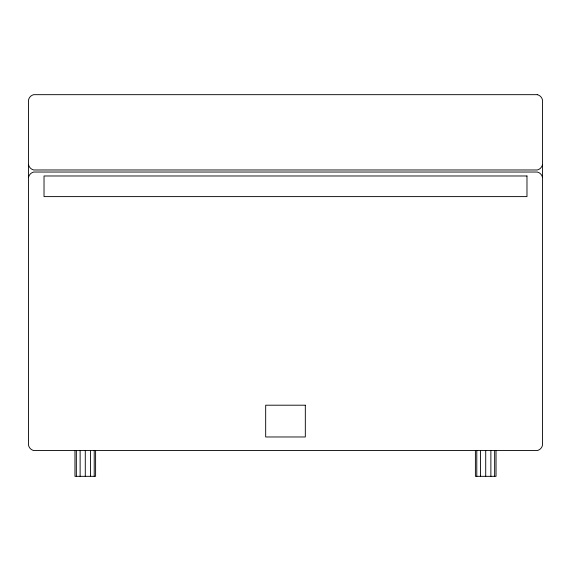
<?xml version="1.0" encoding="UTF-8"?>
<svg xmlns="http://www.w3.org/2000/svg" width="571" height="571" viewBox="0 0 571 571"><rect width="100%" height="100%" fill="white"/><g stroke="black" fill="none" stroke-linecap="round" stroke-linejoin="round"><path stroke-width="0.86" d="M496.035 450.54L496.035 476.328L475.4 476.328L475.4 450.54M494.65 450.54L494.65 476.328M490.874 450.54L490.874 476.328M485.714 450.54L485.714 476.328M480.561 450.54L480.561 476.328M476.785 450.54L476.785 476.328M95.6 450.54L95.6 476.328L74.965 476.328L74.965 450.54M94.215 450.54L94.215 476.328M90.439 450.54L90.439 476.328M85.286 450.54L85.286 476.328M80.126 450.54L80.126 476.328M76.35 450.54L76.35 476.328M28.55 177.188A6.966 6.966 0 0 1 33.71 172.035L537.29 172.035A6.966 6.966 0 0 1 542.45 177.188M28.55 164.812A6.966 6.966 0 0 0 33.71 169.972L537.29 169.972A6.966 6.966 0 0 0 542.45 164.812M537.29 94.672L33.71 94.672A6.966 6.966 0 0 0 28.55 99.825L28.55 445.387A6.966 6.966 0 0 0 33.71 450.54L537.29 450.54A6.966 6.966 0 0 0 542.45 445.387L542.45 99.825A6.966 6.966 0 0 0 537.29 94.672M526.976 175.982L44.024 175.982L44.024 196.61L526.976 196.61L526.976 175.982M305.321 405.203L265.679 405.203L265.679 436.972L305.321 436.972L305.321 405.203"/></g></svg>
